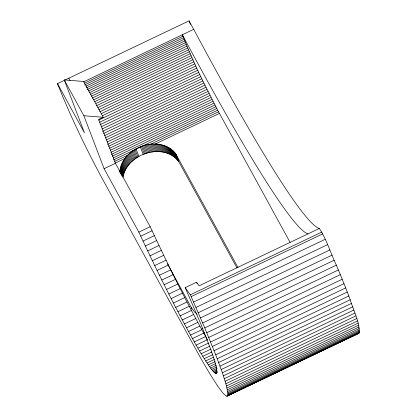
<?xml version="1.0" encoding="UTF-8"?>
<svg xmlns="http://www.w3.org/2000/svg" width="417" height="417" viewBox="0 0 417 417"><rect width="100%" height="100%" fill="white"/><g stroke="black" fill="none" stroke-linecap="round" stroke-linejoin="round"><path stroke-width="0.63" d="M119.893 172.403C121.139 146.956 160.712 133.211 176.073 154.426L238.076 267.662M227.124 396.145L227.75 395.452L227.87 392.71L225.878 383.723L222.365 372.767L215.714 354.799L204.773 327.913L190.355 294.783L185.184 287.641L196.527 282.231L199.112 285.807L319.339 228.453C326.761 239.686 330.535 253.02 336.342 265.149C341.163 276.607 345.865 288.121 350.233 299.76C353.324 310.618 359.97 321.689 359.063 333.147L227.124 396.145L226.066 395.926L222.678 392.772L217.664 386.059L209.303 372.923L201.14 358.938L100.205 174.869C84.432 145.215 69.858 114.863 57.494 83.614L189.063 20.85L193.712 29.346A536.163 36.024 64.5 0 0 319.339 228.453M236.919 267.839L178.966 161.999C164.116 141.624 127.175 153.477 122.999 177.147L120.106 169.573M115.144 163.146L124.907 158.47L127.8 166.044M146.075 153.164L144.313 154.009L141.42 146.435M83.442 81.951L193.712 29.346M84.588 83.129L182.933 36.211L182.37 34.757A536.163 36.024 64.5 0 0 307.996 233.864M84.599 84.927L183.527 37.733L182.933 36.211M85.808 86.22L184.158 39.307L183.527 37.733M86.47 87.851L184.814 40.939L184.158 39.307M87.158 89.54L185.508 42.623L184.814 40.939M88.467 90.995L186.227 44.358L185.508 42.623M89.212 92.777L186.972 46.141L186.227 44.358M90.572 94.325L187.749 47.971L186.972 46.141M91.375 96.197L188.552 49.842L187.749 47.971M92.204 98.11L189.375 51.755L188.552 49.842M93.637 99.778L190.23 53.699L189.375 51.755M94.508 101.758L191.101 55.68L190.23 53.699M95.988 103.494L191.992 57.692L191.101 55.68M96.317 105.814L192.909 59.735L191.992 57.692M97.833 107.596L193.837 61.799L192.909 59.735M98.782 109.681L194.786 63.884L193.837 61.799M99.746 111.782L195.75 65.985L194.786 63.884M101.305 113.622L196.725 68.101L195.75 65.985M102.295 115.754L197.715 70.233L196.725 68.101M103.228 117.266L98.693 119.429L115.441 163.282L150.183 226.707C168.056 264.967 186.623 302.956 207.473 339.693L196.131 345.104C175.281 308.366 156.714 270.378 138.84 232.118L104.099 168.692L83.88 115.749L64.265 79.939L83.614 81.456L103.228 117.266L83.88 115.749M98.615 120.122L198.716 72.37L197.715 70.233M99.621 122.264L199.727 74.513L198.716 72.37M100.054 124.688L200.744 76.655L199.727 74.513M101.081 126.831L201.765 78.797L217.684 110.203L290.039 242.293M102.108 128.968L202.792 80.934M102.551 131.376L203.824 83.061M103.583 133.492L204.856 85.177M104.615 135.593L205.889 87.283M105.058 137.959L206.921 89.368M106.085 140.018L207.947 91.427M107.106 142.056L208.969 93.465M107.539 144.35L209.98 95.477M108.545 146.325L210.992 97.458M109.541 148.275L211.987 99.402M110.526 150.183L212.972 101.31M110.917 152.33L213.947 103.181M111.292 154.436L214.906 105.006M112.236 156.219L215.85 106.788M113.158 157.949L216.772 108.524M113.492 159.904L217.684 110.203M114.347 161.525L127.774 155.129L130.667 162.703M218.56 111.808L150.568 144.256L153.461 151.83M219.436 113.408L155.15 144.042L158.043 151.611M104.099 168.692L115.441 163.282M138.84 232.118L150.183 226.707M140.727 236.178L152.069 230.768M143.021 241.073L154.363 235.662M145.33 245.983L156.672 240.573M147.665 250.893L159.007 245.483M150.011 255.803L161.348 250.393M152.361 260.703L163.704 255.293M154.728 265.577L166.065 260.166M157.089 270.43L168.432 265.019M159.456 275.246L170.798 269.835M161.817 280.026L173.159 274.615M164.168 284.748L175.51 279.338M166.508 289.419L177.85 284.008M168.838 294.027L180.18 288.616M171.142 298.567L182.484 293.156M190.355 294.783L321.919 232.019M173.43 303.023L184.773 297.613M191.179 296.623L322.742 233.859M175.687 307.402L187.03 301.991M193.597 302.075L325.166 239.311M177.918 311.681L189.261 306.271M195.959 307.438L327.527 244.675M180.118 315.872L191.46 310.462M182.281 319.954L193.618 314.543M198.263 312.714L329.831 249.95M184.403 323.926L195.745 318.515M200.504 317.89L332.068 255.126M186.482 327.778L197.825 322.367M202.672 322.956L334.241 260.192M188.515 331.51L199.858 326.099M201.114 329.315L202.87 328.476M204.773 327.913L336.342 265.149M190.501 335.117L201.844 329.706M192.43 338.583L204.502 332.829M206.801 332.74L338.369 269.976M194.312 341.919L205.654 336.509M208.75 337.442L340.314 274.678M196.131 345.104L197.887 348.143L208.667 343.003M210.616 342.008L342.185 279.244M197.887 348.143L199.587 351.025L209.793 346.157M212.404 346.423L343.973 283.659M199.587 351.025L201.213 353.752L210.856 349.149M214.103 350.692L345.672 287.928M201.213 353.752L202.777 356.311L211.852 351.984M202.777 356.311L204.267 358.709L212.774 354.653M215.714 354.799L347.283 292.036M204.267 358.709L205.685 360.934L213.624 357.15M205.685 360.934L207.025 362.988L214.395 359.47M217.236 358.745L348.805 295.981M207.025 362.988L208.286 364.865L215.094 361.617M208.286 364.865L209.475 366.559L215.709 363.582M218.664 362.524L350.233 299.76M209.475 366.559L210.575 368.07L216.246 365.365M210.575 368.07L211.596 369.399L216.699 366.965M219.994 366.121L351.562 303.357M211.596 369.399L212.529 370.541L217.069 368.378M212.529 370.541L213.379 371.495L216.783 369.874M213.379 371.495L214.145 372.261L216.981 370.906M221.229 369.54L352.798 306.776M214.145 372.261L214.818 372.834L217.085 371.75M214.818 372.834L215.401 373.215L217.101 372.402M215.401 373.215L215.897 373.403L217.028 372.861M222.365 372.767L353.934 310.003M223.397 375.806L354.966 313.042M224.33 378.646L355.899 315.883M225.154 381.289L356.723 318.525M225.878 383.723L357.447 320.96M226.494 385.954L358.062 323.191M226.999 387.966L358.568 325.203M227.401 389.765L358.964 327.001M227.687 391.349L359.256 328.586M227.87 392.71L359.438 329.946M227.937 393.846L359.506 331.082M227.901 394.763L359.47 332M227.75 395.452L359.318 332.688M226.65 396.15L245.446 387.184M246.619 386.622L254.255 382.983M255.433 382.42L283.039 369.253M284.212 368.691L290.086 365.891M291.259 365.328L298.895 361.685M300.068 361.127L318.864 352.162M320.042 351.599L325.917 348.8M328.851 347.397L334.726 344.593M335.899 344.035L358.693 333.381M227.494 395.91L359.063 333.147M135.598 158.158L137.918 157.063L135.025 149.489M215.897 373.403L216.605 373.199L216.949 372.23L216.527 368.002L214.63 360.83L211.31 350.885L200.749 323.728L185.184 287.641M197.132 314.267L194.947 312.416L191.601 308.017L168.682 266.145M68.836 78.203L70.077 80.471M167.431 263.867L168.056 265.009M57.494 83.614L84.474 132.867L64.265 79.939M200.744 76.655L201.765 78.797M196.527 282.231L197.189 283.711M189.917 23.071L190.46 24.441M189.063 20.85L189.74 22.612M176.073 154.426L178.966 161.999M175.573 153.654L178.466 161.228M175.031 152.909L177.923 160.482M174.452 152.189L177.345 159.763M173.832 151.491L176.725 159.065M173.175 150.818L176.068 158.392M172.482 150.172L175.375 157.746M171.747 149.552L174.645 157.126M170.986 148.963L173.879 156.537M170.188 148.405L173.081 155.979M169.359 147.873L172.252 155.447M168.494 147.378L171.387 154.952M167.608 146.914L170.501 154.488M166.685 146.482L169.578 154.055M165.742 146.08L168.635 153.654M164.772 145.715L167.665 153.289M163.777 145.387L166.67 152.961M162.76 145.09L165.653 152.664M161.723 144.829L164.616 152.403M160.665 144.605L163.558 152.179M159.591 144.418L162.484 151.991M158.502 144.272L161.395 151.84M157.397 144.157L160.29 151.731M156.276 144.079L159.169 151.652M154.014 144.037L156.907 151.611M152.872 144.073L155.765 151.647M151.72 144.146L154.613 151.72M149.411 144.402L152.304 151.976M148.259 144.584L151.152 152.158M147.102 144.803L149.995 152.377M145.955 145.059L148.848 152.632M144.808 145.351L147.701 152.924M143.672 145.679L146.565 153.253M142.541 146.039L145.434 153.612M140.315 146.862L143.208 154.436M136.046 148.9L138.939 156.474M134.024 150.104L136.917 157.678M133.049 150.745L135.942 158.319M132.1 151.413L134.993 158.986M191.184 307.204L191.851 308.955M131.178 152.111L134.071 159.685M130.281 152.831L133.174 160.404M129.416 153.576L132.309 161.15M128.577 154.342L131.47 161.916M127.003 155.937L129.901 163.511M126.268 156.766L129.161 164.34M125.569 157.61L128.462 165.184M124.276 159.346L127.169 166.92M123.693 160.237L126.586 167.811M123.145 161.139L126.038 168.713M122.634 162.051L125.527 169.625M122.171 162.974L125.064 170.548M121.743 163.902L124.636 171.476M121.363 164.84L124.256 172.414M121.024 165.784L123.917 173.357M120.727 166.727L123.62 174.301M120.477 167.676L123.369 175.249M120.268 168.624L123.161 176.198M119.987 170.522L122.212 176.344M119.919 171.465L121.029 174.379"/></g></svg>
